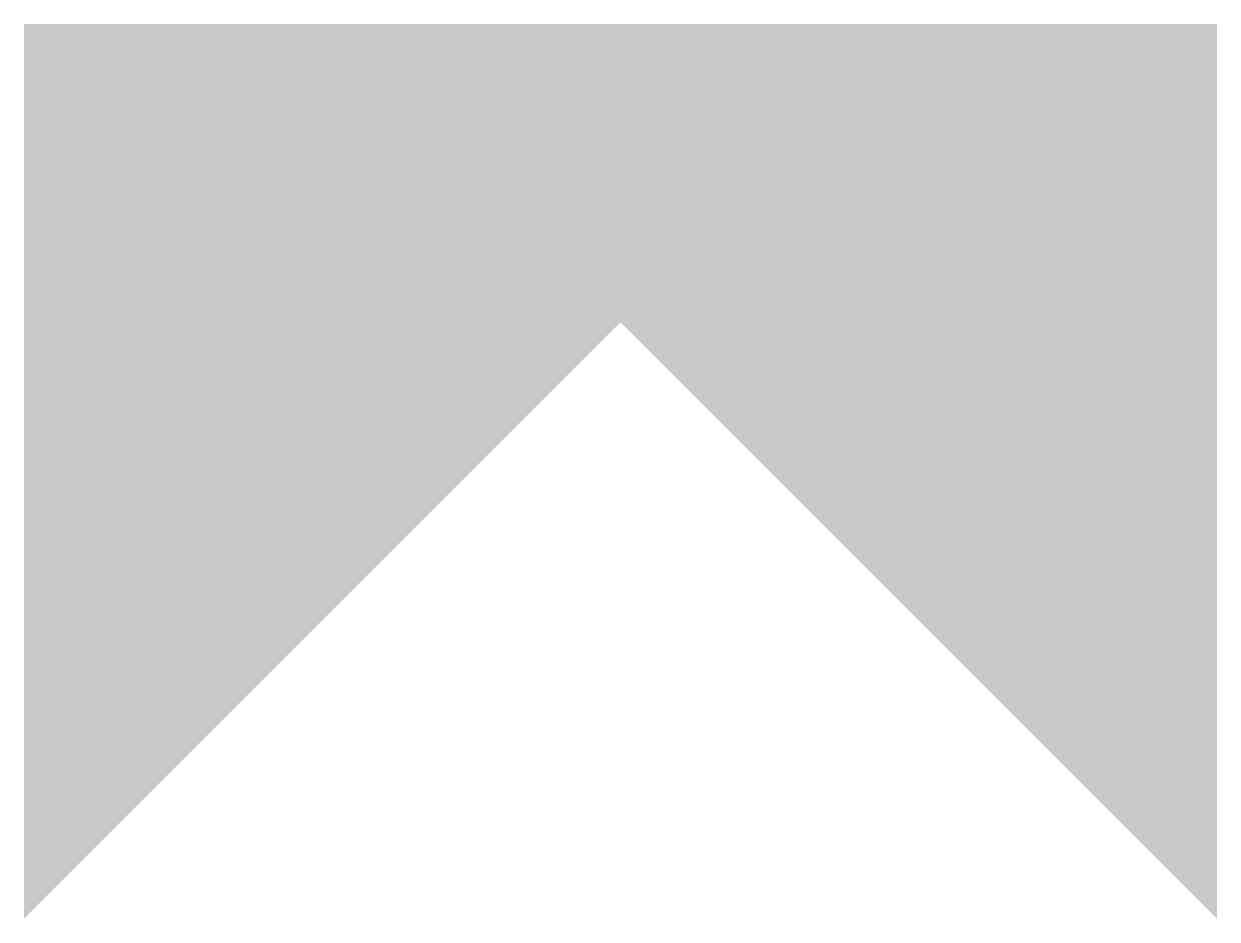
# Model space of a CAD drawing. Units: millimetres at full size, sheet at 1:100. Extents: x -9429 to 2816, y -6551 to 2633.
import ezdxf

# ---------------------------------------------------------------- set-up
doc = ezdxf.new("R2010")
doc.units = ezdxf.units.MM
doc.header["$LTSCALE"] = 100
doc.layers.add('0-0', color=7, linetype='Continuous')

msp = doc.modelspace()

# ---------------------------------------------------------------- linework, layer by layer
at = {"layer": '0-0'}
for points in [[(-9428.6, 2632.7), (-9428.6, -6551), (-3306.1, -428.6)], [(-3306.1, -428.6), (2816.3, 2632.7), (-9428.6, 2632.7)], [(-3306.1, -428.6), (2816.3, -6551), (2816.3, 2632.7)]]:
    msp.add_solid(points, dxfattribs=at)

doc.saveas('drawing.dxf')
